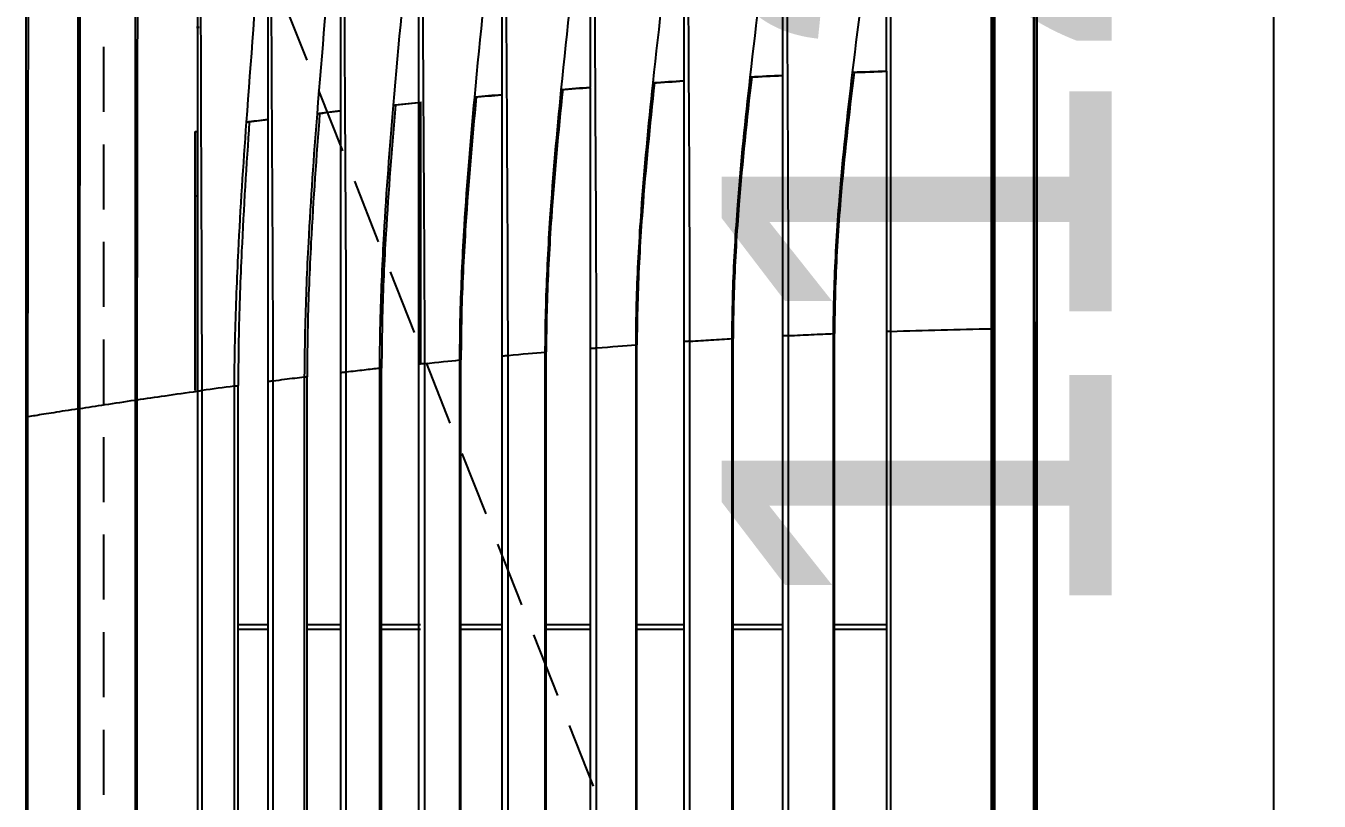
# Model space of a CAD drawing. Header units: inches. Extents: x 4138 to 127072, y -26315 to 43858.
# Drawn here: x 70351.9 to 70650.3, y 13179.5 to 13358.3 of the extents above; entities that cross this region are included whole.
import ezdxf

# ---------------------------------------------------------------- set-up
doc = ezdxf.new("R2010")
doc.units = ezdxf.units.IN
doc.header["$LTSCALE"] = 50
doc.header["$MEASUREMENT"] = 0
doc.linetypes.add('HIDDEN', pattern=[0.375, 0.25, -0.125])
doc.layers.add('06-LIGHT', color=4, linetype='Continuous')
doc.layers.add('07-DIM', color=5, linetype='Continuous')
doc.styles.add('YOURNAME', font='HY울릉도M.TTF')
doc.dimstyles.new('YOURNAME-50', dxfattribs={"dimscale": 50, "dimtxt": 1.8, "dimasz": 0.9, "dimexe": 1, "dimexo": 3, "dimgap": 0.7, "dimtad": 1, "dimdec": 0, "dimzin": 0, "dimdsep": 46, "dimtxsty": 'YOURNAME', "dimblk": 'ARCHTICK', "dimcen": 0, "dimclrd": 1, "dimclre": 1, "dimclrt": 7, "dimadec": 0, "dimazin": 0, "dimtfac": 1, "dimtdec": 0, "dimtix": 1, "dimtmove": 2, "dimatfit": 3, "dimldrblk": 'ARCHTICK', "dimfxl": 1, "dimtolj": 1, "dimtzin": 0, "dimarcsym": 0})

# ---------------------------------------------------------------- blocks, each defined once
blk = doc.blocks.new('*U10')
at = {"color": 1, "linetype": 'HIDDEN'}
blk.add_line((39.94, 14.99), (1179.94, 464.99), dxfattribs=at)
at = {"color": 8}
for p, q in [((1029.52, 185.7), (190.37, 185.7)), ((1029, 166.3), (190.88, 166.3)), ((190.88, 165.5), (1029, 165.5)), ((247.19, 155.49), (247.19, 165.5)), ((248.19, 165.5), (248.19, 155.49)), ((1028.59, 155.49), (191.3, 155.49)), ((191.31, 155.23), (1028.58, 155.23)), ((1028.18, 146.67), (191.7, 146.67)), ((191.76, 145.5), (1028.12, 145.5)), ((247.19, 135.99), (247.19, 145.5)), ((248.19, 145.5), (248.19, 135.99)), ((1027.61, 135.99), (192.27, 135.99)), ((192.28, 135.75), (1027.6, 135.75)), ((1027.11, 127.69), (192.78, 127.69)), ((192.85, 126.5), (1027.03, 126.5)), ((247.19, 117.5), (247.19, 126.5)), ((248.19, 126.5), (248.19, 117.5)), ((1026.41, 117.5), (193.47, 117.5)), ((193.49, 117.26), (1026.4, 117.26)), ((1025.83, 109.71), (194.05, 109.71)), ((194.15, 108.5), (1025.73, 108.5)), ((247.19, 100.06), (247.19, 108.5)), ((248.19, 108.5), (248.19, 100.06)), ((1025.04, 100.06), (194.84, 100.06)), ((194.86, 99.81), (1025.02, 99.81)), ((1024.39, 92.71), (195.5, 92.71)), ((195.61, 91.5), (1024.28, 91.5)), ((247.19, 83.65), (247.19, 91.5)), ((248.19, 91.5), (248.19, 83.65)), ((1023.53, 83.65), (196.36, 83.65)), ((196.38, 83.38), (1023.5, 83.38)), ((146.89, 75.87), (197.15, 75.87)), ((1022.82, 76.7), (197.06, 76.7)), ((197.19, 75.5), (1022.7, 75.5)), ((247.19, 68.4), (247.19, 75.87)), ((248.19, 75.87), (248.19, 68.4)), ((1021.93, 68.4), (197.95, 68.4)), ((198, 67.99), (1021.89, 67.99)), ((1021.16, 61.62), (198.72, 61.62)), ((198.85, 60.5), (1021.03, 60.5)), ((247.19, 54.08), (247.19, 60.5)), ((248.19, 60.5), (248.19, 54.08)), ((1020.27, 54.08), (199.62, 54.08)), ((199.68, 53.54), (1020.2, 53.54)), ((1019.45, 47.55), (200.43, 47.55)), ((200.57, 46.5), (1019.32, 46.5)), ((247.19, 40.83), (247.19, 46.5)), ((248.19, 46.5), (248.19, 40.83)), ((1018.58, 40.83), (201.3, 40.83)), ((201.41, 40.04), (1018.47, 40.04)), ((1017.64, 33.88), (202.24, 33.88)), ((202.37, 33), (1017.52, 33)), ((1015.86, 21.42), (204.03, 21.42)), ((204.09, 21), (1015.79, 21)), ((1014.17, 10.38), (205.71, 10.38)), ((205.77, 10), (1014.11, 10)), ((1012.57, 0.4), (207.32, 0.4)), ((207.32, 0), (1012.57, 0))]:
    blk.add_line(p, q, dxfattribs=at)
at = {"color": 1, "linetype": 'HIDDEN'}
blk.add_lwpolyline([(1179.94, 464.99), (1179.94, 14.99), (39.94, 14.99), (39.94, 464.99)], close=True, dxfattribs=at)
at = {"color": 8}
blk.add_ellipse((164.88, 32.65), major_axis=(0, -0.3), ratio=0.01277, start_param=3.141593, end_param=4.999235, dxfattribs=at)
for points, knots in [([(1.03, 194.4), (4.91, 194.37), (8.8, 194.41), (16.61, 194.41), (20.52, 194.41), (32.26, 194.41), (40.12, 194.41), (63.7, 194.41), (79.47, 194.41), (111.03, 194.41), (126.83, 194.41), (158.43, 194.41), (174.24, 194.41), (190.04, 194.41)], [0, 0, 0, 0, 0.0625, 0.0625, 0.125, 0.125, 0.25, 0.25, 0.5, 0.5, 0.75, 0.75, 1, 1, 1, 1]), ([(189.04, 194), (186.07, 194), (183.09, 194), (160.13, 194), (140.14, 194), (100.18, 194), (80.2, 194), (50.34, 194), (40.41, 194), (25.55, 194), (20.6, 194), (10.93, 194), (6.2, 194), (1.5, 194)], [0, 0, 0, 0, 0.047401, 0.047401, 0.366063, 0.366063, 0.684724, 0.684724, 0.844055, 0.844055, 0.92372, 0.92372, 1, 1, 1, 1]), ([(189.04, 194), (206.08, 194), (223.12, 194), (320.09, 194), (400.02, 194), (479.94, 194)], [0, 0, 0, 0, 0.175746, 0.175746, 1, 1, 1, 1]), ([(190.03, 194.41), (193.94, 194.42), (197.85, 194.42), (209.57, 194.41), (217.39, 194.41), (233.02, 194.41), (240.84, 194.41), (264.29, 194.41), (279.92, 194.41), (303.37, 194.41), (311.18, 194.41), (326.82, 194.41), (334.63, 194.41), (358.08, 194.41), (373.72, 194.41), (397.16, 194.41), (404.98, 194.41), (420.61, 194.41), (428.43, 194.41), (450.81, 194.41), (465.38, 194.41), (479.94, 194.41)], [0, 0, 0, 0, 0.040442, 0.040442, 0.121325, 0.121325, 0.202208, 0.202208, 0.363975, 0.363975, 0.444859, 0.444859, 0.525742, 0.525742, 0.687509, 0.687509, 0.768392, 0.768392, 0.849276, 0.849276, 1, 1, 1, 1]), ([(0.9, 193.94), (5.81, 193.94), (10.75, 193.94), (20.63, 193.94), (25.58, 193.94), (40.44, 193.94), (50.37, 193.94), (80.23, 193.94), (100.21, 193.94), (140.17, 193.94), (160.16, 193.94), (200.13, 193.94), (220.12, 193.94), (320.05, 193.94), (400, 193.94), (479.94, 193.94)], [0, 0, 0, 0, 0.03125, 0.03125, 0.0625, 0.0625, 0.125, 0.125, 0.25, 0.25, 0.375, 0.375, 0.5, 0.5, 1, 1, 1, 1]), ([(479.94, 193.8), (400.01, 193.8), (320.07, 193.8), (220.16, 193.8), (200.17, 193.8), (160.21, 193.8), (140.22, 193.8), (100.27, 193.8), (80.31, 193.8), (50.44, 193.8), (40.5, 193.8), (25.63, 193.8), (20.67, 193.8), (10.79, 193.8), (5.84, 193.8), (0.95, 193.8)], [0, 0, 0, 0, 0.5, 0.5, 0.625, 0.625, 0.75, 0.75, 0.875, 0.875, 0.9375, 0.9375, 0.96875, 0.96875, 1, 1, 1, 1]), ([(1.05, 186.26), (5.95, 186.26), (10.89, 186.26), (20.78, 186.26), (25.73, 186.26), (40.61, 186.26), (50.55, 186.26), (80.42, 186.26), (100.38, 186.26), (140.31, 186.26), (160.28, 186.26), (200.24, 186.26), (220.22, 186.26), (320.11, 186.26), (400.03, 186.26), (479.94, 186.26)], [0, 0, 0, 0, 0.03125, 0.03125, 0.0625, 0.0625, 0.125, 0.125, 0.25, 0.25, 0.375, 0.375, 0.5, 0.5, 1, 1, 1, 1]), ([(479.94, 186.06), (400.03, 186.06), (320.12, 186.06), (220.24, 186.06), (200.26, 186.06), (160.31, 186.06), (140.32, 186.06), (100.39, 186.06), (80.43, 186.06), (50.57, 186.06), (40.64, 186.06), (25.77, 186.06), (20.81, 186.06), (10.93, 186.06), (5.99, 186.06), (1.09, 186.06)], [0, 0, 0, 0, 0.5, 0.5, 0.625, 0.625, 0.75, 0.75, 0.875, 0.875, 0.9375, 0.9375, 0.96875, 0.96875, 1, 1, 1, 1]), ([(2.84, 186.02), (7.73, 186.02), (12.66, 186.02), (22.51, 186.02), (27.44, 186.02), (42.25, 186.02), (52.15, 186.02), (81.91, 186.02), (101.8, 186.02), (141.56, 186.02), (161.46, 186.02), (201.24, 186.02), (221.14, 186.02), (320.6, 186.02), (400.17, 186.02), (479.74, 186.02)], [0, 0, 0, 0, 0.03125, 0.03125, 0.0625, 0.0625, 0.125, 0.125, 0.25, 0.25, 0.375, 0.375, 0.5, 0.5, 1, 1, 1, 1]), ([(190.37, 185.7), (187.64, 185.7), (184.9, 185.7), (171.66, 185.7), (161.16, 185.7), (143.9, 185.7), (137.14, 185.7), (123.64, 185.7), (116.89, 185.7), (110.14, 185.7)], [0, 0, 0, 0, 0.1022, 0.1022, 0.494985, 0.494985, 0.747578, 0.747578, 1, 1, 1, 1]), ([(190.88, 166.3), (177.42, 166.3), (163.96, 166.3), (137.05, 166.3), (123.59, 166.3), (110.14, 166.3)], [0, 0, 0, 0, 0.5, 0.5, 1, 1, 1, 1]), ([(141.11, 159.15), (141.11, 159.19), (141.11, 159.22), (141.11, 159.24), (141.11, 159.24), (141.11, 159.24)], [0, 0, 0, 0, 0.64921, 0.64921, 1, 1, 1, 1]), ([(141.11, 159.24), (149.25, 158.25), (157.41, 157.33), (170.87, 156.21), (176.16, 155.87), (184.11, 155.58), (186.76, 155.52), (190.04, 155.49), (190.67, 155.49), (191.3, 155.49)], [0, 0, 0, 0, 0.489588, 0.489588, 0.804968, 0.804968, 0.962658, 0.962658, 1, 1, 1, 1]), ([(141.12, 158.9), (149.27, 157.92), (157.42, 157.03), (170.88, 155.95), (176.17, 155.62), (184.12, 155.33), (186.76, 155.27), (190.05, 155.24), (190.68, 155.23), (191.31, 155.23)], [0, 0, 0, 0, 0.48935, 0.48935, 0.804749, 0.804749, 0.962448, 0.962448, 1, 1, 1, 1]), ([(191.7, 146.67), (191.63, 148.19), (191.48, 151.34), (191.36, 153.99), (191.31, 155.23)], [0, 0, 0, 0, 0.460844, 1, 1, 1, 1]), ([(191.7, 146.67), (178.11, 146.67), (164.51, 146.6), (137.32, 146.47), (123.72, 146.4), (110.14, 146.36)], [0, 0, 0, 0, 0.5, 0.5, 1, 1, 1, 1]), ([(191.7, 146.65), (191.71, 146.52), (191.72, 146.26), (191.74, 145.86), (191.76, 145.56), (191.76, 145.52), (191.76, 145.5)], [0, 0, 0, 0, 0.250014, 0.500034, 0.750029, 1, 1, 1, 1]), ([(142, 139.56), (150.16, 138.62), (158.34, 137.74), (171.83, 136.68), (177.12, 136.36), (185.08, 136.08), (187.73, 136.02), (191.02, 136), (191.64, 135.99), (192.27, 135.99)], [0, 0, 0, 0, 0.489674, 0.489674, 0.805044, 0.805044, 0.962728, 0.962728, 1, 1, 1, 1]), ([(142.02, 139.22), (142.02, 139.23), (142.02, 139.24), (142.02, 139.26), (142.02, 139.28), (142.01, 139.3)], [0, 0, 0, 0, 0.330714, 0.330714, 1, 1, 1, 1]), ([(142.02, 139.22), (150.18, 138.29), (158.35, 137.45), (171.84, 136.43), (177.13, 136.11), (185.08, 135.84), (187.74, 135.78), (191.02, 135.75), (191.65, 135.75), (192.28, 135.74)], [0, 0, 0, 0, 0.489359, 0.489359, 0.804752, 0.804752, 0.962449, 0.962449, 1, 1, 1, 1]), ([(192.78, 127.69), (192.68, 129.11), (192.5, 132.07), (192.35, 134.56), (192.28, 135.75)], [0, 0, 0, 0, 0.456557, 1, 1, 1, 1]), ([(192.78, 127.69), (179, 127.69), (165.23, 127.62), (137.68, 127.47), (123.9, 127.4), (110.14, 127.36)], [0, 0, 0, 0, 0.5, 0.5, 1, 1, 1, 1]), ([(192.78, 127.69), (192.78, 127.56), (192.8, 127.29), (192.83, 126.88), (192.85, 126.56), (192.85, 126.52), (192.85, 126.5)], [0, 0, 0, 0, 0.249929, 0.499996, 0.749769, 1, 1, 1, 1]), ([(143.12, 120.88), (151.3, 119.99), (159.49, 119.16), (173, 118.15), (178.31, 117.85), (186.27, 117.58), (188.93, 117.53), (192.21, 117.5), (192.84, 117.5), (193.47, 117.5)], [0, 0, 0, 0, 0.489761, 0.489761, 0.805115, 0.805115, 0.962792, 0.962792, 1, 1, 1, 1]), ([(143.13, 120.63), (143.13, 120.61), (143.14, 120.59), (143.14, 120.56), (143.14, 120.55), (143.14, 120.54)], [0, 0, 0, 0, 0.680041, 0.680041, 1, 1, 1, 1]), ([(143.14, 120.54), (151.32, 119.67), (159.51, 118.88), (173.01, 117.91), (178.32, 117.61), (186.28, 117.35), (188.93, 117.29), (192.22, 117.27), (192.85, 117.26), (193.49, 117.26)], [0, 0, 0, 0, 0.489376, 0.489376, 0.804759, 0.804759, 0.96245, 0.96245, 1, 1, 1, 1]), ([(194.05, 109.71), (180.07, 109.71), (166.08, 109.64), (138.1, 109.48), (124.11, 109.4), (110.14, 109.35)], [0, 0, 0, 0, 0.5, 0.5, 1, 1, 1, 1]), ([(194.14, 108.58), (194.14, 108.64), (194.13, 108.76), (194.1, 109.06), (194.08, 109.4), (194.06, 109.61), (194.05, 109.71)], [0, 0, 0, 0, 0.254278, 0.499522, 0.749842, 1, 1, 1, 1]), ([(194.14, 108.58), (194.14, 108.55), (194.15, 108.51), (194.15, 108.5), (194.15, 108.5)], [0, 0, 0, 0, 0.504273, 1, 1, 1, 1]), ([(144.41, 103.22), (152.61, 102.39), (160.82, 101.61), (174.36, 100.67), (179.67, 100.38), (187.64, 100.13), (190.3, 100.08), (193.59, 100.06), (194.22, 100.06), (194.84, 100.06)], [0, 0, 0, 0, 0.489855, 0.489855, 0.805193, 0.805193, 0.962862, 0.962862, 1, 1, 1, 1]), ([(144.44, 102.89), (152.64, 102.07), (160.84, 101.33), (174.37, 100.42), (179.68, 100.14), (187.65, 99.9), (190.31, 99.84), (193.6, 99.82), (194.23, 99.81), (194.87, 99.81)], [0, 0, 0, 0, 0.489392, 0.489392, 0.804765, 0.804765, 0.962452, 0.962452, 1, 1, 1, 1]), ([(195.5, 92.71), (181.27, 92.71), (167.04, 92.63), (138.58, 92.46), (124.35, 92.38), (110.14, 92.32)], [0, 0, 0, 0, 0.5, 0.5, 1, 1, 1, 1]), ([(195.6, 91.53), (195.6, 91.57), (195.59, 91.66), (195.56, 91.98), (195.53, 92.37), (195.51, 92.6), (195.5, 92.71)], [0, 0, 0, 0, 0.232529, 0.49982, 0.749588, 1, 1, 1, 1]), ([(110.14, 89.64), (110.28, 89.63), (122.22, 88.6), (134.11, 87.33), (145.88, 86.24)], [0, 0, 0, 0, 0.011752, 1, 1, 1, 1]), ([(145.85, 86.59), (154.07, 85.82), (162.3, 85.1), (175.85, 84.22), (181.17, 83.95), (189.78, 83.7), (193.07, 83.67), (196.36, 83.66)], [0, 0, 0, 0, 0.489986, 0.489986, 0.805318, 0.805318, 1, 1, 1, 1]), ([(145.88, 86.24), (154.09, 85.48), (162.31, 84.78), (175.86, 83.94), (181.18, 83.69), (189.79, 83.44), (193.09, 83.4), (196.38, 83.38)], [0, 0, 0, 0, 0.489398, 0.489398, 0.804775, 0.804775, 1, 1, 1, 1]), ([(197.06, 76.7), (182.57, 76.7), (168.08, 76.61), (139.1, 76.43), (124.61, 76.34), (110.14, 76.29)], [0, 0, 0, 0, 0.5, 0.5, 1, 1, 1, 1]), ([(197.06, 76.7), (197.07, 76.63), (197.08, 76.54), (197.1, 76.36), (197.11, 76.27), (197.12, 76.09), (197.13, 76), (197.15, 75.84), (197.16, 75.77), (197.17, 75.65), (197.18, 75.6), (197.18, 75.53), (197.19, 75.51), (197.19, 75.5), (197.19, 75.5), (197.19, 75.5)], [0, 0, 0, 0, 0.161779, 0.161779, 0.323539, 0.323539, 0.485543, 0.485543, 0.647325, 0.647325, 0.808403, 0.808403, 0.968605, 0.968605, 1, 1, 1, 1]), ([(110.14, 73.89), (110.77, 73.84), (123.22, 72.86), (135.63, 71.64), (147.42, 70.63)], [0, 0, 0, 0, 0.050839, 1, 1, 1, 1]), ([(147.42, 70.63), (147.42, 70.7), (147.41, 70.77), (147.4, 70.89), (147.39, 70.94), (147.38, 71.02), (147.38, 71.04), (147.38, 71.06), (147.38, 71.06), (147.38, 71.06)], [0, 0, 0, 0, 0.292408, 0.292408, 0.584321, 0.584321, 0.875326, 0.875326, 1, 1, 1, 1]), ([(147.38, 71.06), (155.62, 70.36), (163.87, 69.71), (177.45, 68.91), (182.77, 68.67), (191.38, 68.45), (194.67, 68.42), (197.95, 68.4)], [0, 0, 0, 0, 0.490319, 0.490319, 0.805668, 0.805668, 1, 1, 1, 1]), ([(147.42, 70.63), (155.65, 69.93), (163.89, 69.29), (177.45, 68.52), (182.78, 68.28), (191.4, 68.05), (194.7, 68.01), (198, 67.99)], [0, 0, 0, 0, 0.48933, 0.48933, 0.804745, 0.804745, 1, 1, 1, 1]), ([(197.95, 68.4), (197.95, 68.38), (197.96, 68.34), (197.98, 68.11), (198, 67.99)], [0, 0, 0, 0, 0.483788, 1, 1, 1, 1]), ([(198, 67.99), (198.05, 67.52), (198.15, 66.57), (198.33, 65.03), (198.52, 63.38), (198.65, 62.21), (198.72, 61.62)], [0, 0, 0, 0, 0.241051, 0.488063, 0.741044, 1, 1, 1, 1]), ([(198.72, 61.62), (183.95, 61.62), (169.18, 61.53), (139.65, 61.35), (124.89, 61.28), (110.14, 61.24)], [0, 0, 0, 0, 0.5, 0.5, 1, 1, 1, 1]), ([(198.72, 61.62), (198.74, 61.49), (198.77, 61.24), (198.81, 60.84), (198.84, 60.56), (198.85, 60.52), (198.85, 60.5)], [0, 0, 0, 0, 0.250088, 0.4998, 0.761612, 1, 1, 1, 1]), ([(110.14, 59.1), (111.29, 59.02), (124.27, 58.09), (137.23, 56.92), (149.04, 55.99)], [0, 0, 0, 0, 0.088816, 1, 1, 1, 1]), ([(149.04, 55.99), (149.03, 56.07), (149.02, 56.14), (149.01, 56.27), (149, 56.32), (148.99, 56.41), (148.99, 56.45), (148.98, 56.47), (148.98, 56.48), (148.98, 56.48), (148.98, 56.49), (148.98, 56.49)], [0, 0, 0, 0, 0.27156, 0.27156, 0.542657, 0.542657, 0.808337, 0.808337, 0.89096, 0.89096, 1, 1, 1, 1]), ([(148.98, 56.49), (157.24, 55.85), (165.51, 55.26), (179.12, 54.54), (184.45, 54.32), (193.06, 54.12), (196.34, 54.09), (199.62, 54.08)], [0, 0, 0, 0, 0.490691, 0.490691, 0.806056, 0.806056, 1, 1, 1, 1]), ([(149.04, 55.99), (157.28, 55.34), (165.53, 54.75), (179.12, 54.04), (184.44, 53.82), (193.08, 53.61), (196.38, 53.57), (199.68, 53.54)], [0, 0, 0, 0, 0.489343, 0.489343, 0.804748, 0.804748, 1, 1, 1, 1]), ([(199.62, 54.08), (199.62, 54.05), (199.63, 54), (199.66, 53.7), (199.68, 53.54)], [0, 0, 0, 0, 0.477722, 1, 1, 1, 1]), ([(199.68, 53.54), (199.76, 52.93), (199.91, 51.7), (200.16, 49.69), (200.34, 48.27), (200.43, 47.55)], [0, 0, 0, 0, 0.320565, 0.653894, 1, 1, 1, 1]), ([(200.43, 47.55), (185.38, 47.55), (170.33, 47.45), (140.23, 47.28), (125.18, 47.22), (110.14, 47.19)], [0, 0, 0, 0, 0.5, 0.5, 1, 1, 1, 1]), ([(200.43, 47.55), (200.45, 47.42), (200.48, 47.18), (200.52, 46.81), (200.56, 46.55), (200.56, 46.52), (200.57, 46.5)], [0, 0, 0, 0, 0.25007, 0.499602, 0.760386, 1, 1, 1, 1]), ([(110.14, 45.31), (111.83, 45.2), (125.36, 44.33), (138.86, 43.22), (150.69, 42.36)], [0, 0, 0, 0, 0.124687, 1, 1, 1, 1]), ([(150.62, 42.96), (150.62, 42.96), (150.62, 42.95), (150.62, 42.9), (150.63, 42.86), (150.64, 42.76), (150.65, 42.7), (150.66, 42.57), (150.67, 42.5), (150.68, 42.4), (150.69, 42.38), (150.69, 42.36)], [0, 0, 0, 0, 0.231752, 0.231752, 0.464199, 0.464199, 0.698225, 0.698225, 0.936242, 0.936242, 1, 1, 1, 1]), ([(150.62, 42.96), (158.9, 42.4), (167.19, 41.87), (180.82, 41.24), (186.16, 41.04), (194.76, 40.87), (198.03, 40.84), (201.3, 40.83)], [0, 0, 0, 0, 0.491378, 0.491378, 0.806794, 0.806794, 1, 1, 1, 1]), ([(150.69, 42.36), (158.95, 41.76), (167.21, 41.22), (180.81, 40.54), (186.15, 40.34), (194.79, 40.12), (198.1, 40.07), (201.41, 40.04)], [0, 0, 0, 0, 0.489397, 0.489397, 0.804764, 0.804764, 1, 1, 1, 1]), ([(201.41, 40.04), (201.39, 40.21), (201.35, 40.52), (201.31, 40.79), (201.31, 40.82), (201.3, 40.83)], [0, 0, 0, 0, 0.381964, 0.724082, 1, 1, 1, 1]), ([(202.24, 33.88), (186.89, 33.88), (171.54, 33.8), (140.83, 33.69), (125.49, 33.65), (110.14, 33.63)], [0, 0, 0, 0, 0.5, 0.5, 1, 1, 1, 1]), ([(152.49, 32.57), (152.49, 32.6), (152.49, 32.63), (152.49, 32.7), (152.49, 32.73), (152.49, 32.8), (152.49, 32.82), (152.49, 32.87), (152.49, 32.9), (152.49, 32.93), (152.49, 32.94), (152.49, 32.95), (152.49, 32.95), (152.49, 32.95)], [0, 0, 0, 0, 0.181942, 0.181942, 0.363884, 0.363884, 0.545829, 0.545829, 0.727793, 0.727793, 0.909786, 0.909786, 1, 1, 1, 1]), ([(164.87, 32.57), (164.67, 32.57), (164.47, 32.57), (163.47, 32.57), (162.67, 32.57), (158.75, 32.57), (155.62, 32.57), (152.49, 32.57)], [0, 0, 0, 0, 0.048447, 0.048447, 0.242234, 0.242234, 1, 1, 1, 1]), ([(202.23, 32.56), (202.23, 32.56), (202.23, 32.56), (192.78, 32.56), (183.32, 32.56), (171.47, 32.57), (169.07, 32.57), (166.07, 32.57), (165.47, 32.57), (164.87, 32.57)], [0, 0, 0, 0, 0.000002, 0.000002, 0.759042, 0.759042, 0.951808, 0.951808, 1, 1, 1, 1]), ([(164.88, 32.95), (165.48, 32.95), (166.08, 32.95), (169.08, 32.95), (171.48, 32.95), (183.33, 32.95), (192.78, 32.95), (202.23, 32.95)], [0, 0, 0, 0, 0.048191, 0.048191, 0.240955, 0.240955, 1, 1, 1, 1]), ([(202.37, 33), (202.36, 33.01), (202.36, 33.03), (202.34, 33.18), (202.3, 33.48), (202.26, 33.74), (202.24, 33.88)], [0, 0, 0, 0, 0.189042, 0.418713, 0.689069, 1, 1, 1, 1]), ([(204.03, 21.42), (203.78, 23.12), (203.22, 26.89), (202.66, 30.91), (202.37, 33)], [0, 0, 0, 0, 0.480123, 1, 1, 1, 1]), ([(204.03, 21.42), (194.02, 21.42), (184.01, 21.43), (163.82, 21.45), (153.65, 21.47), (133.06, 21.5), (122.66, 21.52), (111.55, 21.54), (110.84, 21.54), (110.14, 21.54)], [0, 0, 0, 0, 0.319811, 0.319811, 0.644923, 0.644923, 0.97758, 0.97758, 1, 1, 1, 1]), ([(110.14, 21), (110.85, 21), (111.56, 21), (122.67, 21), (133.08, 21), (153.66, 21), (163.83, 21), (184.03, 21), (194.06, 21), (204.09, 21)], [0, 0, 0, 0, 0.022631, 0.022631, 0.354983, 0.354983, 0.679805, 0.679805, 1, 1, 1, 1]), ([(204.03, 21.42), (204.04, 21.3), (204.08, 21.07), (204.09, 21.02), (204.09, 21)], [0, 0, 0, 0, 0.499705, 1, 1, 1, 1]), ([(205.71, 10.38), (205.47, 11.91), (204.94, 15.34), (204.38, 19.05), (204.09, 21)], [0, 0, 0, 0, 0.480138, 1, 1, 1, 1]), ([(205.71, 10.38), (202, 10.38), (198.29, 10.38), (178.08, 10.39), (161.59, 10.41), (136.84, 10.45), (128.6, 10.46), (116.95, 10.48), (113.55, 10.49), (110.14, 10.49)], [0, 0, 0, 0, 0.116518, 0.116518, 0.634308, 0.634308, 0.893201, 0.893201, 1, 1, 1, 1]), ([(110.15, 10), (113.55, 10), (116.96, 10), (128.61, 10), (136.85, 10), (161.59, 10), (178.08, 10), (198.31, 10), (202.04, 10), (205.77, 10)], [0, 0, 0, 0, 0.106844, 0.106844, 0.365542, 0.365542, 0.882945, 0.882945, 1, 1, 1, 1]), ([(205.77, 10), (205.9, 9.18), (206.15, 7.6), (206.5, 5.41), (206.81, 3.5), (207.08, 1.84), (207.24, 0.86), (207.32, 0.4)], [0, 0, 0, 0, 0.23904, 0.458562, 0.658562, 0.839041, 1, 1, 1, 1]), ([(207.32, 0.4), (198.84, 0.4), (190.36, 0.41), (165.87, 0.43), (149.86, 0.46), (125.95, 0.5), (118.05, 0.51), (110.15, 0.51)], [0, 0, 0, 0, 0.261714, 0.261714, 0.756054, 0.756054, 1, 1, 1, 1]), ([(110.15, 0), (118.05, 0), (125.95, 0), (149.86, 0), (165.88, 0), (190.36, 0), (198.84, 0), (207.32, 0)], [0, 0, 0, 0, 0.243953, 0.243953, 0.738293, 0.738293, 1, 1, 1, 1])]:
    blk.add_open_spline(points, degree=3, knots=knots, dxfattribs=at)
for points, degree in [([(190.03, 193.71), (190.03, 193.89), (190.03, 194.15), (190.03, 194.41)], 3), ([(190.37, 185.7), (190.37, 185.8), (190.37, 185.9), (190.36, 185.9)], 3), ([(190.88, 166.3), (190.66, 172.77), (190.49, 179.23), (190.37, 185.7)], 3), ([(140.88, 165.5), (130.63, 165.5), (120.38, 165.5), (110.14, 165.5)], 3), ([(140.88, 165.5), (157.55, 165.5), (174.22, 165.5), (190.88, 165.5)], 3), ([(141.12, 158.9), (141.04, 161.1), (140.96, 163.3), (140.88, 165.5)], 3), ([(140.89, 165.5), (140.96, 163.35), (141.04, 161.2), (141.12, 159.05)], 3), ([(190.88, 166.3), (190.88, 165.88), (190.88, 165.5), (190.88, 165.5)], 3), ([(110.14, 162.71), (120.49, 161.52), (130.79, 160.13), (141.12, 158.9)], 3), ([(141.11, 159.15), (141.12, 159.09), (141.12, 159), (141.12, 158.9)], 3), ([(178.44, 155.77), (174.14, 155.96), (169.85, 156.25), (165.56, 156.59)], 3), ([(186.14, 155.52), (184.29, 155.55), (182.44, 155.61), (180.59, 155.68)], 3), ([(191.31, 155.23), (191.3, 155.39), (191.3, 155.49), (191.3, 155.49)], 3), ([(124.39, 145.5), (130.16, 145.5), (135.93, 145.5), (141.7, 145.5)], 3), ([(141.7, 145.5), (158.38, 145.5), (175.07, 145.5), (191.76, 145.5)], 3), ([(142.02, 139.22), (141.91, 141.31), (141.8, 143.41), (141.7, 145.5)], 3), ([(141.7, 145.5), (141.81, 143.43), (141.91, 141.36), (142.01, 139.3)], 3), ([(110.14, 142.93), (120.79, 141.78), (131.39, 140.42), (142.02, 139.22)], 3), ([(142, 139.53), (142, 139.55), (142, 139.56), (142, 139.56)], 3), ([(142, 139.53), (142.02, 139.48), (142.02, 139.36), (142.02, 139.22)], 3), ([(192.28, 135.74), (192.28, 135.9), (192.28, 135.99), (192.27, 135.99)], 3), ([(126.37, 126.5), (131.83, 126.5), (137.29, 126.5), (142.75, 126.5)], 3), ([(142.75, 126.5), (159.45, 126.5), (176.15, 126.5), (192.85, 126.5)], 3), ([(143.14, 120.54), (143.01, 122.53), (142.88, 124.52), (142.75, 126.5)], 3), ([(142.75, 126.5), (142.88, 124.54), (143.01, 122.59), (143.13, 120.63)], 3), ([(110.14, 124.16), (121.16, 123.05), (132.14, 121.72), (143.14, 120.54)], 3), ([(143.12, 120.85), (143.12, 120.87), (143.12, 120.88), (143.12, 120.88)], 3), ([(143.12, 120.85), (143.13, 120.81), (143.14, 120.69), (143.14, 120.55)], 3), ([(193.49, 117.26), (193.48, 117.41), (193.47, 117.5), (193.47, 117.5)], 3), ([(194.05, 109.71), (193.83, 112.63), (193.63, 115.21), (193.49, 117.26)], 3), ([(126.03, 108.5), (131.98, 108.5), (137.93, 108.5), (143.88, 108.5)], 3), ([(144, 108.5), (143.96, 108.5), (143.92, 108.5), (143.88, 108.5)], 3), ([(144, 108.5), (160.71, 108.5), (177.43, 108.5), (194.15, 108.5)], 3), ([(144.44, 102.89), (144.29, 104.76), (144.14, 106.63), (144, 108.5)], 3), ([(144, 108.5), (144.14, 106.67), (144.29, 104.84), (144.43, 103)], 3), ([(110.14, 106.4), (121.59, 105.33), (133.01, 104.03), (144.44, 102.89)], 3), ([(144.41, 103.2), (144.41, 103.22), (144.41, 103.22), (144.41, 103.22)], 3), ([(144.41, 103.2), (144.43, 103.16), (144.44, 103.03), (144.44, 102.89)], 3), ([(189.25, 100.09), (183.32, 100.19), (177.41, 100.45), (171.5, 100.81)], 3), ([(194.87, 99.81), (194.86, 99.97), (194.85, 100.06), (194.84, 100.06)], 3), ([(195.5, 92.71), (195.24, 95.45), (195.03, 97.88), (194.87, 99.81)], 3), ([(123.89, 91.5), (131.06, 91.5), (138.23, 91.5), (145.4, 91.5)], 3), ([(145.4, 91.5), (162.13, 91.5), (178.87, 91.5), (195.61, 91.5)], 3), ([(145.88, 86.24), (145.72, 87.99), (145.56, 89.75), (145.4, 91.5)], 3), ([(145.4, 91.5), (145.56, 89.8), (145.71, 88.11), (145.87, 86.41)], 3), ([(195.6, 91.53), (195.6, 91.52), (195.61, 91.51), (195.61, 91.5)], 3), ([(145.85, 86.58), (145.85, 86.59), (145.85, 86.59), (145.85, 86.59)], 3), ([(145.85, 86.58), (145.87, 86.53), (145.88, 86.4), (145.88, 86.24)], 3), ([(196.36, 83.65), (186.51, 83.65), (176.68, 84.11), (166.86, 84.79)], 3), ([(196.36, 83.65), (196.37, 83.65), (196.37, 83.55), (196.38, 83.38)], 3), ([(196.62, 83.65), (196.53, 83.65), (196.44, 83.65), (196.36, 83.65)], 3), ([(197.06, 76.7), (196.8, 79.23), (196.57, 81.51), (196.38, 83.38)], 3), ([(110.14, 75.5), (121.46, 75.5), (132.79, 75.5), (144.12, 75.5)], 3), ([(144.12, 75.5), (145.05, 75.5), (145.99, 75.5), (146.92, 75.5)], 3), ([(146.87, 76.06), (147.04, 74.35), (147.22, 72.64), (147.39, 70.92)], 3), ([(146.92, 75.5), (163.67, 75.5), (180.43, 75.5), (197.19, 75.5)], 3), ([(147.42, 70.63), (147.26, 72.25), (147.09, 73.88), (146.92, 75.5)], 3), ([(110.14, 60.5), (122.93, 60.5), (135.72, 60.5), (148.52, 60.5)], 3), ([(148.52, 60.5), (165.3, 60.5), (182.07, 60.5), (198.85, 60.5)], 3), ([(149.04, 55.99), (148.87, 57.49), (148.69, 59), (148.52, 60.5)], 3), ([(148.53, 60.5), (148.68, 59.13), (148.84, 57.76), (148.99, 56.39)], 3), ([(124.55, 46.5), (131.67, 46.5), (138.78, 46.5), (145.9, 46.5)], 3), ([(145.9, 46.5), (147.33, 46.5), (148.75, 46.5), (150.17, 46.5)], 3), ([(150.17, 46.5), (166.97, 46.5), (183.77, 46.5), (200.57, 46.5)], 3), ([(150.69, 42.36), (150.52, 43.74), (150.34, 45.12), (150.17, 46.5)], 3), ([(150.18, 46.5), (150.32, 45.31), (150.47, 44.12), (150.62, 42.93)], 3), ([(201.41, 40.04), (201.69, 38.06), (201.97, 35.98), (202.24, 33.88)], 3), ([(110.14, 33), (140.87, 33), (171.62, 33), (202.37, 33)], 3), ([(132.49, 33.32), (132.49, 32.79)], 1), ([(152.49, 32.95), (156.62, 32.95), (160.75, 32.95), (164.88, 32.95)], 3), ([(205.71, 10.38), (205.73, 10.15), (205.75, 10), (205.77, 10)], 3), ([(207.32, 0), (207.32, 0), (207.32, 0.15), (207.32, 0.4)], 3)]:
    blk.add_open_spline(points, degree=degree, dxfattribs=at)
blk = doc.blocks.new('_ARCHTICK')
at = {"color": 0, "linetype": 'ByBlock', "const_width": 0.075}
blk.add_lwpolyline([(-0.25, -0.25), (0.25, 0.25)], dxfattribs=at)
blk = doc.blocks.new('*D487')
at = {"layer": '07-DIM', "color": 1, "lineweight": -2, "transparency": 16777216}
for p, q in [((70639.89, 12784.95), (70639.89, 13912.95)), ((70789.89, 13912.95), (70689.89, 13912.95)), ((70489.89, 12784.95), (70589.89, 12784.95))]:
    blk.add_line(p, q, dxfattribs=at)
at = {"layer": 'Defpoints', "color": 0, "transparency": 16777216}
for p in [(70639.89, 13912.95), (70639.89, 13912.95), (70639.89, 12784.95)]:
    blk.add_point(p, dxfattribs=at)
at = {"layer": '07-DIM', "color": 1, "lineweight": -2, "transparency": 16777216, "xscale": 45, "yscale": 45, "zscale": 45}
for p, rotation in [((70639.89, 13912.95), 90), ((70639.89, 12784.95), 270)]:
    blk.add_blockref('_ARCHTICK', p, dxfattribs=dict(at, rotation=rotation))
at = {"layer": '07-DIM', "color": 7, "transparency": 16777216, "insert": (70558.1, 13348.95), "char_height": 90, "attachment_point": 5, "rotation": 90, "style": 'YOURNAME'}
blk.add_mtext('\\A1;1128', dxfattribs=at)

msp = doc.modelspace()

# ---------------------------------------------------------------- block references
at = {"layer": '06-LIGHT', "xscale": 1.2, "yscale": 1.2, "zscale": 1.2, "rotation": 270}
msp.add_blockref('*U10', (70351.91, 13516.88), dxfattribs=at)

# ---------------------------------------------------------------- dimensions: what is measured, and where the dimension line sits
at = {"layer": '07-DIM'}
dim = msp.add_linear_dim(base=(70639.89, 13912.95), p1=(70639.89, 12784.95), p2=(70639.89, 13912.95), angle=90, dimstyle='YOURNAME-50', dxfattribs=at)
dim.commit()
dim.dimension.update_dxf_attribs({"geometry": '*D487', "text_midpoint": (70558.1, 13348.95)})

doc.saveas('drawing.dxf')
